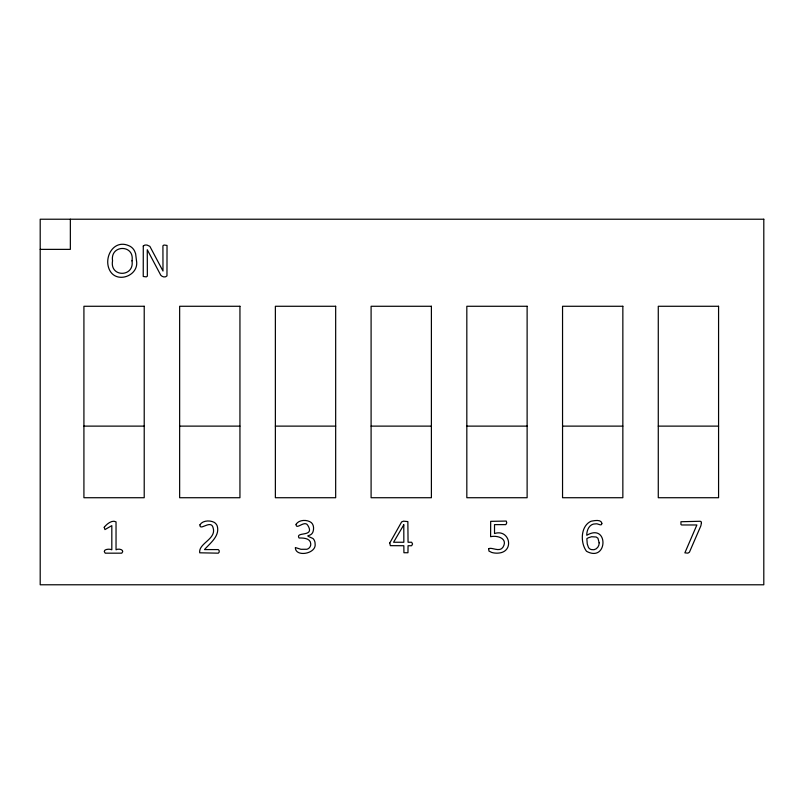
<?xml version="1.0" encoding="UTF-8"?>
<svg xmlns="http://www.w3.org/2000/svg" width="804" height="804" viewBox="0 0 804 804"><rect width="100%" height="100%" fill="white"/><g stroke="black" fill="none" stroke-linecap="round" stroke-linejoin="round"><path stroke-width="1.21" d="M40.2 249.371L70.35 249.371L70.35 219.221M83.917 426.12L144.217 426.12M179.644 426.12L239.944 426.12M275.37 426.12L335.67 426.12M371.096 426.12L431.396 426.12M466.822 426.12L527.122 426.12M562.549 426.12L622.849 426.12M658.275 426.12L718.575 426.12M601.864 523.303C602.106 527.012 597.362 522.912 595.513 523.876C589.523 523.625 586.598 530.137 586.769 535.283C608.829 522.429 607.945 562.991 586.508 551.283C580.257 543.012 580.377 526.077 591.04 521.243C593.955 520.711 601.151 519.032 601.864 523.303M389.749 543.032L390.362 545.655L403.839 545.735L403.92 552.74L407.96 552.74L408.06 545.735L411.638 545.735L412.573 543.986L411.638 542.248L408.06 542.248L407.859 521.605L403.558 521.163L401.648 521.886L389.749 543.032M296.093 524.329C295.922 530.61 304.726 519.645 307.821 525.394C315.409 537.695 294.957 531.092 299.048 538.017C303.379 537.876 310.676 538.198 310.766 544.017A5.266 5.266 0 0 1 306.947 549.263L300.917 549.293L295.359 547.544C295.259 557.564 316.876 553.886 315.088 543.625A7.166 7.166 0 0 0 312.997 538.519C302.033 533.665 311.61 538.087 313.218 531.072C313.952 528.198 313.681 524.771 311.389 522.64C307.259 519.374 298.837 519.555 296.093 524.329M199.985 524.801C199.372 531.705 211.15 518.932 213.13 527.886C216.668 539.152 198.307 543.243 199.724 552.8L218.316 553.172L219.18 552.137L219.18 550.579L218.286 549.584L204.477 549.584C210.196 543.132 220.105 535.876 217.231 526.007A7.256 7.256 0 0 0 214.236 522.369C210.015 520.077 202.528 520.369 199.985 524.801M701.42 523.082L700.857 525.856L689.42 552.207L687.922 553.132L684.867 552.861L696.877 524.972L681.641 524.972L680.938 524.489L680.958 521.726L700.143 521.273L701.138 521.635L701.42 523.082M488.721 548.67L488.932 551.062L491.726 552.448A18.502 18.502 0 0 0 499.415 552.991C514.691 550.961 509.404 528.65 494.52 533.534L494.52 524.63L505.877 524.63L506.771 522.771L506.218 521.062L490.681 521.344L490.601 536.7C497.234 535.122 508.269 538.419 503.033 547.122C499.656 552.649 491.797 546.911 488.721 548.67M104.229 527.303L104.942 529.585L111.816 525.635L111.816 549.785C109.213 548.408 101.636 549.403 105.193 553.172L121.786 553.172C125.143 549.936 118.731 548.087 116.037 549.785L116.037 521.886C112.188 519.454 106.369 524.339 104.229 527.303M136.469 260.546C139.404 275.511 117.273 283.902 109.967 270.807C102.942 258.275 113.263 238.919 128.71 245.632A11.085 11.085 0 0 1 134.549 250.969L135.625 253.712L136.469 260.546M132.007 260.838C134.66 277.36 109.515 277.591 112.55 260.787C110.037 244.456 134.831 244.275 132.007 260.838M599.161 542.811C599.412 546.851 595.724 550.71 591.603 549.614A4.543 4.543 0 0 1 588.427 547.363L587.252 543.946L586.85 538.64L588.257 537.816L591.633 536.72L596.166 537.002L597.935 538.248L599.161 542.811M143.283 246.014L143.243 276.486L146.258 276.877L147.363 276.154L147.263 249.722L159.966 273.702C160.7 276.536 164.971 278.204 166.971 275.883L167.031 245.431L164.016 245.019L162.921 245.753L162.991 271.048L149.866 246.356L146.991 245.039L144.911 245.039L143.283 246.014M403.789 524.831L393.578 542.248L403.839 542.248L403.789 524.831M763.8 219.221L40.2 219.221L40.2 584.779L763.8 584.789L763.8 219.221M144.217 306.274L83.917 306.274L83.917 497.726L144.217 497.726L144.217 306.274M239.944 306.274L179.644 306.274L179.644 497.726L239.944 497.726L239.944 306.274M335.67 306.274L275.37 306.274L275.37 497.726L335.67 497.726L335.67 306.274M431.396 306.274L371.096 306.274L371.096 497.726L431.396 497.726L431.396 306.274M527.122 306.274L466.822 306.274L466.822 497.726L527.122 497.726L527.122 306.274M622.849 306.274L562.549 306.274L562.549 497.726L622.849 497.726L622.849 306.274M718.575 306.274L658.275 306.274L658.275 497.726L718.575 497.726L718.575 306.274"/></g></svg>
